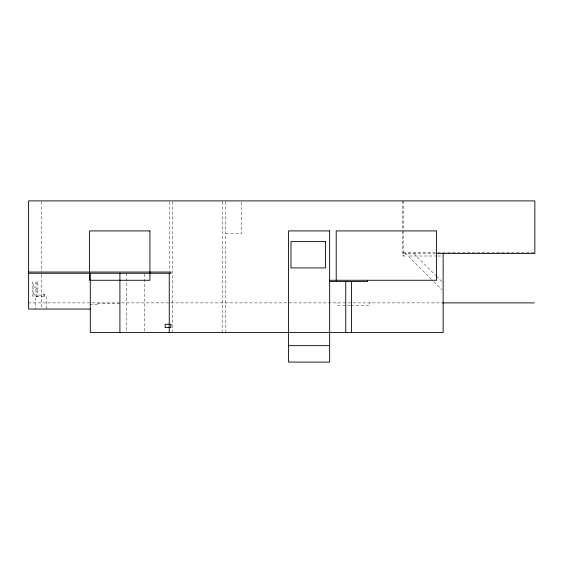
<?xml version="1.0" encoding="UTF-8"?>
<svg xmlns="http://www.w3.org/2000/svg" width="563" height="563" viewBox="0 0 563 563"><rect width="100%" height="100%" fill="white"/><g stroke="black" fill="none" stroke-linecap="round" stroke-linejoin="round"><path stroke-width="0.42" stroke-dasharray="2.81 2.11" d="M225.798 233.793L241.414 233.793L241.414 200.9M403.256 252.301L533.991 252.301M403.256 253.533L435.713 253.533M437.015 256.003L409.012 256.003L409.012 253.533M437.894 256.003L443.144 256.003M28.15 302.887L442.68 302.887M97.483 303.232L120.102 303.232M89.834 304.28L97.483 304.28L97.483 302.887M350.235 305.35L337.153 305.35L337.153 302.887M351.108 305.35L369.434 305.35L369.434 302.887M413.854 253.533L435.818 275.504M436.431 276.109L441.92 281.606M431.483 279.311L405.712 253.533L405.719 256.003L402.432 256.003L402.432 230.64M433.939 281.76L441.913 289.741M403.256 200.9L403.256 229.76M403.256 230.64L403.256 256.003M402.432 200.9L402.432 229.76M225.798 201.765L225.798 331.614M222.512 201.772L222.512 331.614M172.545 201.772L172.545 331.614M169.259 201.772L169.259 271.084M144.578 274.146L144.578 331.621M126.485 273.273L126.485 331.621M46.377 309.052L46.377 296.715L35.188 296.715L35.188 309.052M44.73 296.715L44.73 295.068L36.834 295.068L36.834 296.715M44.568 295.068L44.568 294.252L43.252 294.252L43.252 295.068M41.768 201.709L41.768 271.289M41.768 274.8L41.768 308.172M37.862 282.119L32.52 282.119L32.52 288.284L37.862 288.284L37.862 282.119M37.862 289.931L32.52 289.931L32.52 296.096L37.862 296.096L37.862 289.931M34.16 294.794A2.055 2.055 0 0 0 37.249 293.013A2.055 2.055 0 0 0 34.16 291.233A2.055 2.055 0 0 0 34.16 294.794M34.16 286.982A2.055 2.055 0 0 0 37.249 285.202A2.055 2.055 0 0 0 34.16 283.421A2.055 2.055 0 0 0 34.16 286.982"/><path stroke-width="0.84" d="M436.564 253.533L534.85 253.533L534.85 200.9L28.607 200.9L28.607 309.052L90.298 309.052M28.607 272.042L170.899 272.042L170.899 273.273L28.607 273.273M329.644 280.268L436.564 280.268L436.564 230.914L336.217 230.914L336.217 280.268M329.644 281.5L367.611 281.5L367.611 280.268M442.68 302.887L534.393 302.887M288.516 345.654L329.644 345.654M443.144 253.533L443.144 332.494L90.298 332.494L90.298 273.273M351.502 281.5L351.502 332.494M345.745 281.5L345.745 332.494M169.259 273.273L169.259 332.494M119.905 273.273L119.905 332.494M149.927 230.914L89.475 230.914L89.475 280.268L149.927 280.268L149.927 230.914M329.644 230.914L288.516 230.914L288.516 362.1L329.644 362.1L329.644 230.914M325.527 241.611L290.987 241.611L290.987 267.932L325.527 267.932L325.527 241.611M170.899 324.267L165.142 324.267L165.142 327.56L170.899 327.56L170.899 324.267"/></g></svg>
